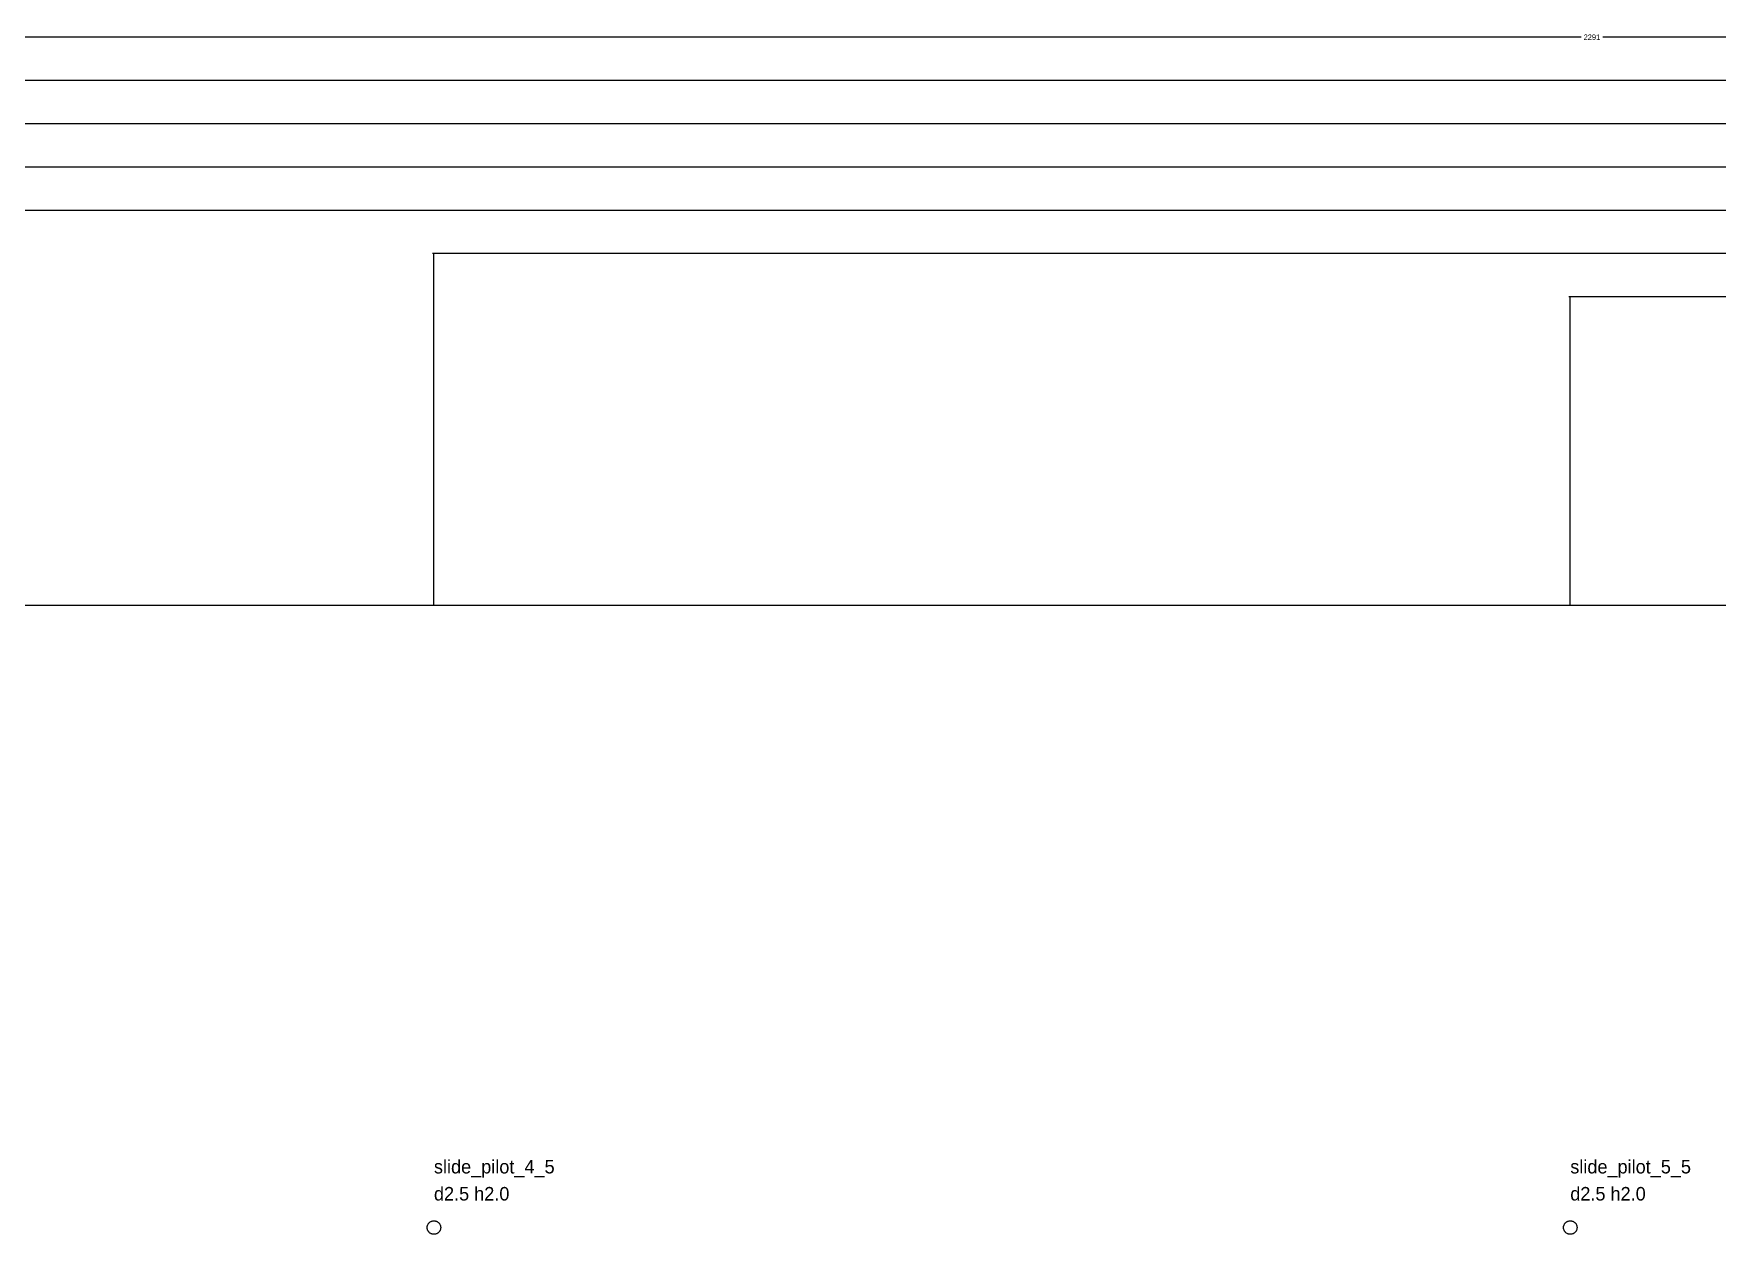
# Model space of a CAD drawing. Header units: millimetres. Extents: x -90 to 2551, y -195 to 364.
# Drawn here: x 866.5 to 1177.7, y 113.8 to 335.7 of the extents above; entities that cross this region are included whole.
import ezdxf

# ---------------------------------------------------------------- set-up
doc = ezdxf.new("R2010")
doc.units = ezdxf.units.MM
for name, color, linetype in [('ANNOTATION', 7, 'Continuous'), ('CUT', 1, 'Continuous'), ('DIMENSION', 8, 'Continuous')]:
    doc.layers.add(name, color=color, linetype=linetype)
doc.dimstyles.get("Standard").update_dxf_attribs({"dimtxt": 2.5, "dimasz": 2.5, "dimexe": 1.25, "dimexo": 0.625, "dimtad": 1, "dimtxsty": 'Standard', "dimcen": 2.5, "dimazin": 3, "dimtfac": 1, "dimtmove": 0, "dimatfit": 3})

# ---------------------------------------------------------------- blocks, each defined once
blk = doc.blocks.new('_CLOSEDFILLED')
at = {"color": 0, "linetype": 'ByBlock'}
blk.add_solid([(-1, 0.2), (0, 0), (-1, -0.2)], dxfattribs=at)
blk = doc.blocks.new('*D17')
for p, q in [((1722.25, 287), (1150.25, 287)), ((1150.5, 230), (1150.5, 287)), ((2300.25, 287), (1728.25, 287)), ((2300, 230), (2300, 287))]:
    blk.add_line(p, q)
at = {"layer": 'Defpoints'}
for p in [(2300, 287), (1150.5, 230), (2300, 230)]:
    blk.add_point(p, dxfattribs=at)
at = {"layer": 'DIMENSION', "xscale": 0.25, "yscale": 0.25}
blk.add_blockref('_CLOSEDFILLED', (1150.5, 287), dxfattribs=at)
at = {"layer": 'DIMENSION', "xscale": 0.25, "yscale": 0.25, "rotation": 180}
blk.add_blockref('_CLOSEDFILLED', (2300, 287), dxfattribs=at)
at = {"layer": 'DIMENSION', "insert": (1725.25, 287), "char_height": 1, "attachment_point": 5}
blk.add_mtext('1149,5', dxfattribs=at)
blk = doc.blocks.new('*D18')
for p, q in [((1617.25, 295), (940.25, 295)), ((940.5, 230), (940.5, 295)), ((2300.25, 295), (1623.25, 295)), ((2300, 230), (2300, 295))]:
    blk.add_line(p, q)
at = {"layer": 'Defpoints'}
for p in [(2300, 295), (940.5, 230), (2300, 230)]:
    blk.add_point(p, dxfattribs=at)
at = {"layer": 'DIMENSION', "xscale": 0.25, "yscale": 0.25}
blk.add_blockref('_CLOSEDFILLED', (940.5, 295), dxfattribs=at)
at = {"layer": 'DIMENSION', "xscale": 0.25, "yscale": 0.25, "rotation": 180}
blk.add_blockref('_CLOSEDFILLED', (2300, 295), dxfattribs=at)
at = {"layer": 'DIMENSION', "insert": (1620.25, 295), "char_height": 1, "attachment_point": 5}
blk.add_mtext('1359,5', dxfattribs=at)
blk = doc.blocks.new('*D19')
for p, q in [((1512.25, 303), (730.25, 303)), ((730.5, 230), (730.5, 303)), ((2300.25, 303), (1518.25, 303)), ((2300, 230), (2300, 303))]:
    blk.add_line(p, q)
at = {"layer": 'Defpoints'}
for p in [(2300, 303), (730.5, 230), (2300, 230)]:
    blk.add_point(p, dxfattribs=at)
at = {"layer": 'DIMENSION', "xscale": 0.25, "yscale": 0.25}
blk.add_blockref('_CLOSEDFILLED', (730.5, 303), dxfattribs=at)
at = {"layer": 'DIMENSION', "xscale": 0.25, "yscale": 0.25, "rotation": 180}
blk.add_blockref('_CLOSEDFILLED', (2300, 303), dxfattribs=at)
at = {"layer": 'DIMENSION', "insert": (1515.25, 303), "char_height": 1, "attachment_point": 5}
blk.add_mtext('1569,5', dxfattribs=at)
blk = doc.blocks.new('*D20')
for p, q in [((1407.25, 311), (520.25, 311)), ((520.5, 230), (520.5, 311)), ((2300.25, 311), (1413.25, 311)), ((2300, 230), (2300, 311))]:
    blk.add_line(p, q)
at = {"layer": 'Defpoints'}
for p in [(2300, 311), (520.5, 230), (2300, 230)]:
    blk.add_point(p, dxfattribs=at)
at = {"layer": 'DIMENSION', "xscale": 0.25, "yscale": 0.25}
blk.add_blockref('_CLOSEDFILLED', (520.5, 311), dxfattribs=at)
at = {"layer": 'DIMENSION', "xscale": 0.25, "yscale": 0.25, "rotation": 180}
blk.add_blockref('_CLOSEDFILLED', (2300, 311), dxfattribs=at)
at = {"layer": 'DIMENSION', "insert": (1410.25, 311), "char_height": 1, "attachment_point": 5}
blk.add_mtext('1779,5', dxfattribs=at)
blk = doc.blocks.new('*D21')
for p, q in [((1302.25, 319), (310.25, 319)), ((310.5, 230), (310.5, 319)), ((2300.25, 319), (1308.25, 319)), ((2300, 230), (2300, 319))]:
    blk.add_line(p, q)
at = {"layer": 'Defpoints'}
for p in [(2300, 319), (310.5, 230), (2300, 230)]:
    blk.add_point(p, dxfattribs=at)
at = {"layer": 'DIMENSION', "xscale": 0.25, "yscale": 0.25}
blk.add_blockref('_CLOSEDFILLED', (310.5, 319), dxfattribs=at)
at = {"layer": 'DIMENSION', "xscale": 0.25, "yscale": 0.25, "rotation": 180}
blk.add_blockref('_CLOSEDFILLED', (2300, 319), dxfattribs=at)
at = {"layer": 'DIMENSION', "insert": (1305.25, 319), "char_height": 1, "attachment_point": 5}
blk.add_mtext('1989,5', dxfattribs=at)
blk = doc.blocks.new('*D22')
for p, q in [((1197.25, 327), (100.25, 327)), ((100.5, 230), (100.5, 327)), ((2300.25, 327), (1203.25, 327)), ((2300, 230), (2300, 327))]:
    blk.add_line(p, q)
at = {"layer": 'Defpoints'}
for p in [(2300, 327), (100.5, 230), (2300, 230)]:
    blk.add_point(p, dxfattribs=at)
at = {"layer": 'DIMENSION', "xscale": 0.25, "yscale": 0.25}
blk.add_blockref('_CLOSEDFILLED', (100.5, 327), dxfattribs=at)
at = {"layer": 'DIMENSION', "xscale": 0.25, "yscale": 0.25, "rotation": 180}
blk.add_blockref('_CLOSEDFILLED', (2300, 327), dxfattribs=at)
at = {"layer": 'DIMENSION', "insert": (1200.25, 327), "char_height": 1, "attachment_point": 5}
blk.add_mtext('2199,5', dxfattribs=at)
blk = doc.blocks.new('*D23')
for p, q in [((1152.5, 335), (8.75, 335)), ((9, 230), (9, 335)), ((2300.25, 335), (1156.5, 335)), ((2300, 230), (2300, 335))]:
    blk.add_line(p, q)
at = {"layer": 'Defpoints'}
for p in [(2300, 335), (9, 230), (2300, 230)]:
    blk.add_point(p, dxfattribs=at)
at = {"layer": 'DIMENSION', "xscale": 0.25, "yscale": 0.25}
blk.add_blockref('_CLOSEDFILLED', (9, 335), dxfattribs=at)
at = {"layer": 'DIMENSION', "xscale": 0.25, "yscale": 0.25, "rotation": 180}
blk.add_blockref('_CLOSEDFILLED', (2300, 335), dxfattribs=at)
at = {"layer": 'DIMENSION', "insert": (1154.5, 335), "char_height": 1, "attachment_point": 5}
blk.add_mtext('2291', dxfattribs=at)

msp = doc.modelspace()

# ---------------------------------------------------------------- linework, layer by layer
at = {"layer": 'CUT'}
for p, q in [((2300, 230), (0, 230)), ((939.252, 115.078), (939.26, 115.157)), ((939.26, 115.157), (939.272, 115.234)), ((939.272, 115.234), (939.289, 115.311)), ((939.289, 115.311), (939.311, 115.386)), ((939.311, 115.386), (939.338, 115.46)), ((939.338, 115.46), (939.369, 115.532)), ((939.369, 115.532), (939.405, 115.602)), ((939.405, 115.602), (939.445, 115.67)), ((939.445, 115.67), (939.489, 115.735)), ((939.489, 115.735), (939.537, 115.797)), ((939.537, 115.797), (939.589, 115.856)), ((939.589, 115.856), (939.644, 115.911)), ((939.644, 115.911), (939.703, 115.963)), ((939.703, 115.963), (939.765, 116.011)), ((939.765, 116.011), (939.83, 116.055)), ((939.83, 116.055), (939.898, 116.095)), ((939.898, 116.095), (939.968, 116.131)), ((939.968, 116.131), (940.04, 116.162)), ((940.04, 116.162), (940.114, 116.189)), ((940.114, 116.189), (940.189, 116.211)), ((940.189, 116.211), (940.266, 116.228)), ((940.266, 116.228), (940.343, 116.24)), ((940.343, 116.24), (940.422, 116.248)), ((940.422, 116.248), (940.5, 116.25)), ((940.5, 116.25), (940.578, 116.248)), ((940.578, 116.248), (940.657, 116.24)), ((940.657, 116.24), (940.734, 116.228)), ((940.734, 116.228), (940.811, 116.211)), ((940.811, 116.211), (940.886, 116.189)), ((940.886, 116.189), (940.96, 116.162)), ((940.96, 116.162), (941.032, 116.131)), ((941.032, 116.131), (941.102, 116.095)), ((941.102, 116.095), (941.17, 116.055)), ((941.17, 116.055), (941.235, 116.011)), ((941.235, 116.011), (941.297, 115.963)), ((941.297, 115.963), (941.356, 115.911)), ((941.356, 115.911), (941.411, 115.856)), ((941.411, 115.856), (941.463, 115.797)), ((941.463, 115.797), (941.511, 115.735)), ((941.511, 115.735), (941.555, 115.67)), ((941.555, 115.67), (941.595, 115.602)), ((941.595, 115.602), (941.631, 115.532)), ((941.631, 115.532), (941.662, 115.46)), ((941.662, 115.46), (941.689, 115.386)), ((941.689, 115.386), (941.711, 115.311)), ((941.711, 115.311), (941.728, 115.234)), ((941.728, 115.234), (941.74, 115.157)), ((941.74, 115.157), (941.748, 115.078)), ((1149.25, 115.078), (1149.26, 115.157)), ((1149.26, 115.157), (1149.27, 115.234)), ((1149.27, 115.234), (1149.29, 115.311)), ((1149.29, 115.311), (1149.31, 115.386)), ((1149.31, 115.386), (1149.34, 115.46)), ((1149.34, 115.46), (1149.37, 115.532)), ((1149.37, 115.532), (1149.4, 115.602)), ((1149.4, 115.602), (1149.44, 115.67)), ((1149.44, 115.67), (1149.49, 115.735)), ((1149.49, 115.735), (1149.54, 115.797)), ((1149.54, 115.797), (1149.59, 115.856)), ((1149.59, 115.856), (1149.64, 115.911)), ((1149.64, 115.911), (1149.7, 115.963)), ((1149.7, 115.963), (1149.77, 116.011)), ((1149.77, 116.011), (1149.83, 116.055)), ((1149.83, 116.055), (1149.9, 116.095)), ((1149.9, 116.095), (1149.97, 116.131)), ((1149.97, 116.131), (1150.04, 116.162)), ((1150.04, 116.162), (1150.11, 116.189)), ((1150.11, 116.189), (1150.19, 116.211)), ((1150.19, 116.211), (1150.27, 116.228)), ((1150.27, 116.228), (1150.34, 116.24)), ((1150.34, 116.24), (1150.42, 116.248)), ((1150.42, 116.248), (1150.5, 116.25)), ((1150.5, 116.25), (1150.58, 116.248)), ((1150.58, 116.248), (1150.66, 116.24)), ((1150.66, 116.24), (1150.73, 116.228)), ((1150.73, 116.228), (1150.81, 116.211)), ((1150.81, 116.211), (1150.89, 116.189)), ((1150.89, 116.189), (1150.96, 116.162)), ((1150.96, 116.162), (1151.03, 116.131)), ((1151.03, 116.131), (1151.1, 116.095)), ((1151.1, 116.095), (1151.17, 116.055)), ((1151.17, 116.055), (1151.23, 116.011)), ((1151.23, 116.011), (1151.3, 115.963)), ((1151.3, 115.963), (1151.36, 115.911)), ((1151.36, 115.911), (1151.41, 115.856)), ((1151.41, 115.856), (1151.46, 115.797)), ((1151.46, 115.797), (1151.51, 115.735)), ((1151.51, 115.735), (1151.56, 115.67)), ((1151.56, 115.67), (1151.6, 115.602)), ((1151.6, 115.602), (1151.63, 115.532)), ((1151.63, 115.532), (1151.66, 115.46)), ((1151.66, 115.46), (1151.69, 115.386)), ((1151.69, 115.386), (1151.71, 115.311)), ((1151.71, 115.311), (1151.73, 115.234)), ((1151.73, 115.234), (1151.74, 115.157)), ((1151.74, 115.157), (1151.75, 115.078)), ((939.25, 115), (939.252, 115.078)), ((939.252, 114.922), (939.25, 115)), ((939.26, 114.843), (939.252, 114.922)), ((939.272, 114.766), (939.26, 114.843)), ((939.289, 114.689), (939.272, 114.766)), ((939.311, 114.614), (939.289, 114.689)), ((939.338, 114.54), (939.311, 114.614)), ((939.369, 114.468), (939.338, 114.54)), ((939.405, 114.398), (939.369, 114.468)), ((939.445, 114.33), (939.405, 114.398)), ((939.489, 114.265), (939.445, 114.33)), ((939.537, 114.203), (939.489, 114.265)), ((939.589, 114.144), (939.537, 114.203)), ((939.644, 114.089), (939.589, 114.144)), ((939.703, 114.037), (939.644, 114.089)), ((939.765, 113.989), (939.703, 114.037)), ((939.83, 113.945), (939.765, 113.989)), ((939.898, 113.905), (939.83, 113.945)), ((939.968, 113.869), (939.898, 113.905)), ((940.04, 113.838), (939.968, 113.869)), ((940.114, 113.811), (940.04, 113.838)), ((940.189, 113.789), (940.114, 113.811)), ((940.266, 113.772), (940.189, 113.789)), ((940.343, 113.76), (940.266, 113.772)), ((940.422, 113.752), (940.343, 113.76)), ((940.5, 113.75), (940.422, 113.752)), ((940.578, 113.752), (940.5, 113.75)), ((940.657, 113.76), (940.578, 113.752)), ((940.734, 113.772), (940.657, 113.76)), ((940.811, 113.789), (940.734, 113.772)), ((940.886, 113.811), (940.811, 113.789)), ((940.96, 113.838), (940.886, 113.811)), ((941.032, 113.869), (940.96, 113.838)), ((941.102, 113.905), (941.032, 113.869)), ((941.17, 113.945), (941.102, 113.905)), ((941.235, 113.989), (941.17, 113.945)), ((941.297, 114.037), (941.235, 113.989)), ((941.356, 114.089), (941.297, 114.037)), ((941.411, 114.144), (941.356, 114.089)), ((941.463, 114.203), (941.411, 114.144)), ((941.511, 114.265), (941.463, 114.203)), ((941.555, 114.33), (941.511, 114.265)), ((941.595, 114.398), (941.555, 114.33)), ((941.631, 114.468), (941.595, 114.398)), ((941.662, 114.54), (941.631, 114.468)), ((941.689, 114.614), (941.662, 114.54)), ((941.711, 114.689), (941.689, 114.614)), ((941.728, 114.766), (941.711, 114.689)), ((941.74, 114.843), (941.728, 114.766)), ((941.748, 114.922), (941.74, 114.843)), ((941.748, 115.078), (941.75, 115)), ((941.75, 115), (941.748, 114.922)), ((1149.25, 115), (1149.25, 115.078)), ((1149.25, 114.922), (1149.25, 115)), ((1149.26, 114.843), (1149.25, 114.922)), ((1149.27, 114.766), (1149.26, 114.843)), ((1149.29, 114.689), (1149.27, 114.766)), ((1149.31, 114.614), (1149.29, 114.689)), ((1149.34, 114.54), (1149.31, 114.614)), ((1149.37, 114.468), (1149.34, 114.54)), ((1149.4, 114.398), (1149.37, 114.468)), ((1149.44, 114.33), (1149.4, 114.398)), ((1149.49, 114.265), (1149.44, 114.33)), ((1149.54, 114.203), (1149.49, 114.265)), ((1149.59, 114.144), (1149.54, 114.203)), ((1149.64, 114.089), (1149.59, 114.144)), ((1149.7, 114.037), (1149.64, 114.089)), ((1149.77, 113.989), (1149.7, 114.037)), ((1149.83, 113.945), (1149.77, 113.989)), ((1149.9, 113.905), (1149.83, 113.945)), ((1149.97, 113.869), (1149.9, 113.905)), ((1150.04, 113.838), (1149.97, 113.869)), ((1150.11, 113.811), (1150.04, 113.838)), ((1150.19, 113.789), (1150.11, 113.811)), ((1150.27, 113.772), (1150.19, 113.789)), ((1150.34, 113.76), (1150.27, 113.772)), ((1150.42, 113.752), (1150.34, 113.76)), ((1150.5, 113.75), (1150.42, 113.752)), ((1150.58, 113.752), (1150.5, 113.75)), ((1150.66, 113.76), (1150.58, 113.752)), ((1150.73, 113.772), (1150.66, 113.76)), ((1150.81, 113.789), (1150.73, 113.772)), ((1150.89, 113.811), (1150.81, 113.789)), ((1150.96, 113.838), (1150.89, 113.811)), ((1151.03, 113.869), (1150.96, 113.838)), ((1151.1, 113.905), (1151.03, 113.869)), ((1151.17, 113.945), (1151.1, 113.905)), ((1151.23, 113.989), (1151.17, 113.945)), ((1151.3, 114.037), (1151.23, 113.989)), ((1151.36, 114.089), (1151.3, 114.037)), ((1151.41, 114.144), (1151.36, 114.089)), ((1151.46, 114.203), (1151.41, 114.144)), ((1151.51, 114.265), (1151.46, 114.203)), ((1151.56, 114.33), (1151.51, 114.265)), ((1151.6, 114.398), (1151.56, 114.33)), ((1151.63, 114.468), (1151.6, 114.398)), ((1151.66, 114.54), (1151.63, 114.468)), ((1151.69, 114.614), (1151.66, 114.54)), ((1151.71, 114.689), (1151.69, 114.614)), ((1151.73, 114.766), (1151.71, 114.689)), ((1151.74, 114.843), (1151.73, 114.766)), ((1151.75, 114.922), (1151.74, 114.843)), ((1151.75, 115.078), (1151.75, 115)), ((1151.75, 115), (1151.75, 114.922))]:
    msp.add_line(p, q, dxfattribs=at)

# ---------------------------------------------------------------- texts
at = {"layer": 'ANNOTATION'}
for s, p in [('slide_pilot_4_5', (940.5, 125)), ('slide_pilot_5_5', (1150.5, 125)), ('d2.5 h2.0', (940.5, 120)), ('d2.5 h2.0', (1150.5, 120))]:
    msp.add_text(s, height=2.5, dxfattribs=at).set_placement(p)

# ---------------------------------------------------------------- dimensions: what is measured, and where the dimension line sits
at = {"layer": 'DIMENSION'}
for base, p2, picture, middle in [((2300, 335), (9, 230), '*D23', (1154.5, 335)), ((2300, 327), (100.5, 230), '*D22', (1200.25, 327)), ((2300, 319), (310.5, 230), '*D21', (1305.25, 319)), ((2300, 311), (520.5, 230), '*D20', (1410.25, 311)), ((2300, 303), (730.5, 230), '*D19', (1515.25, 303)), ((2300, 295), (940.5, 230), '*D18', (1620.25, 295)), ((2300, 287), (1150.5, 230), '*D17', (1725.25, 287))]:
    dim = msp.add_linear_dim(base=base, p1=(2300, 230), p2=p2, dimstyle='Standard', dxfattribs=at)
    dim.commit()
    dim.dimension.update_dxf_attribs({"geometry": picture, "text_midpoint": middle})

doc.saveas('drawing.dxf')
